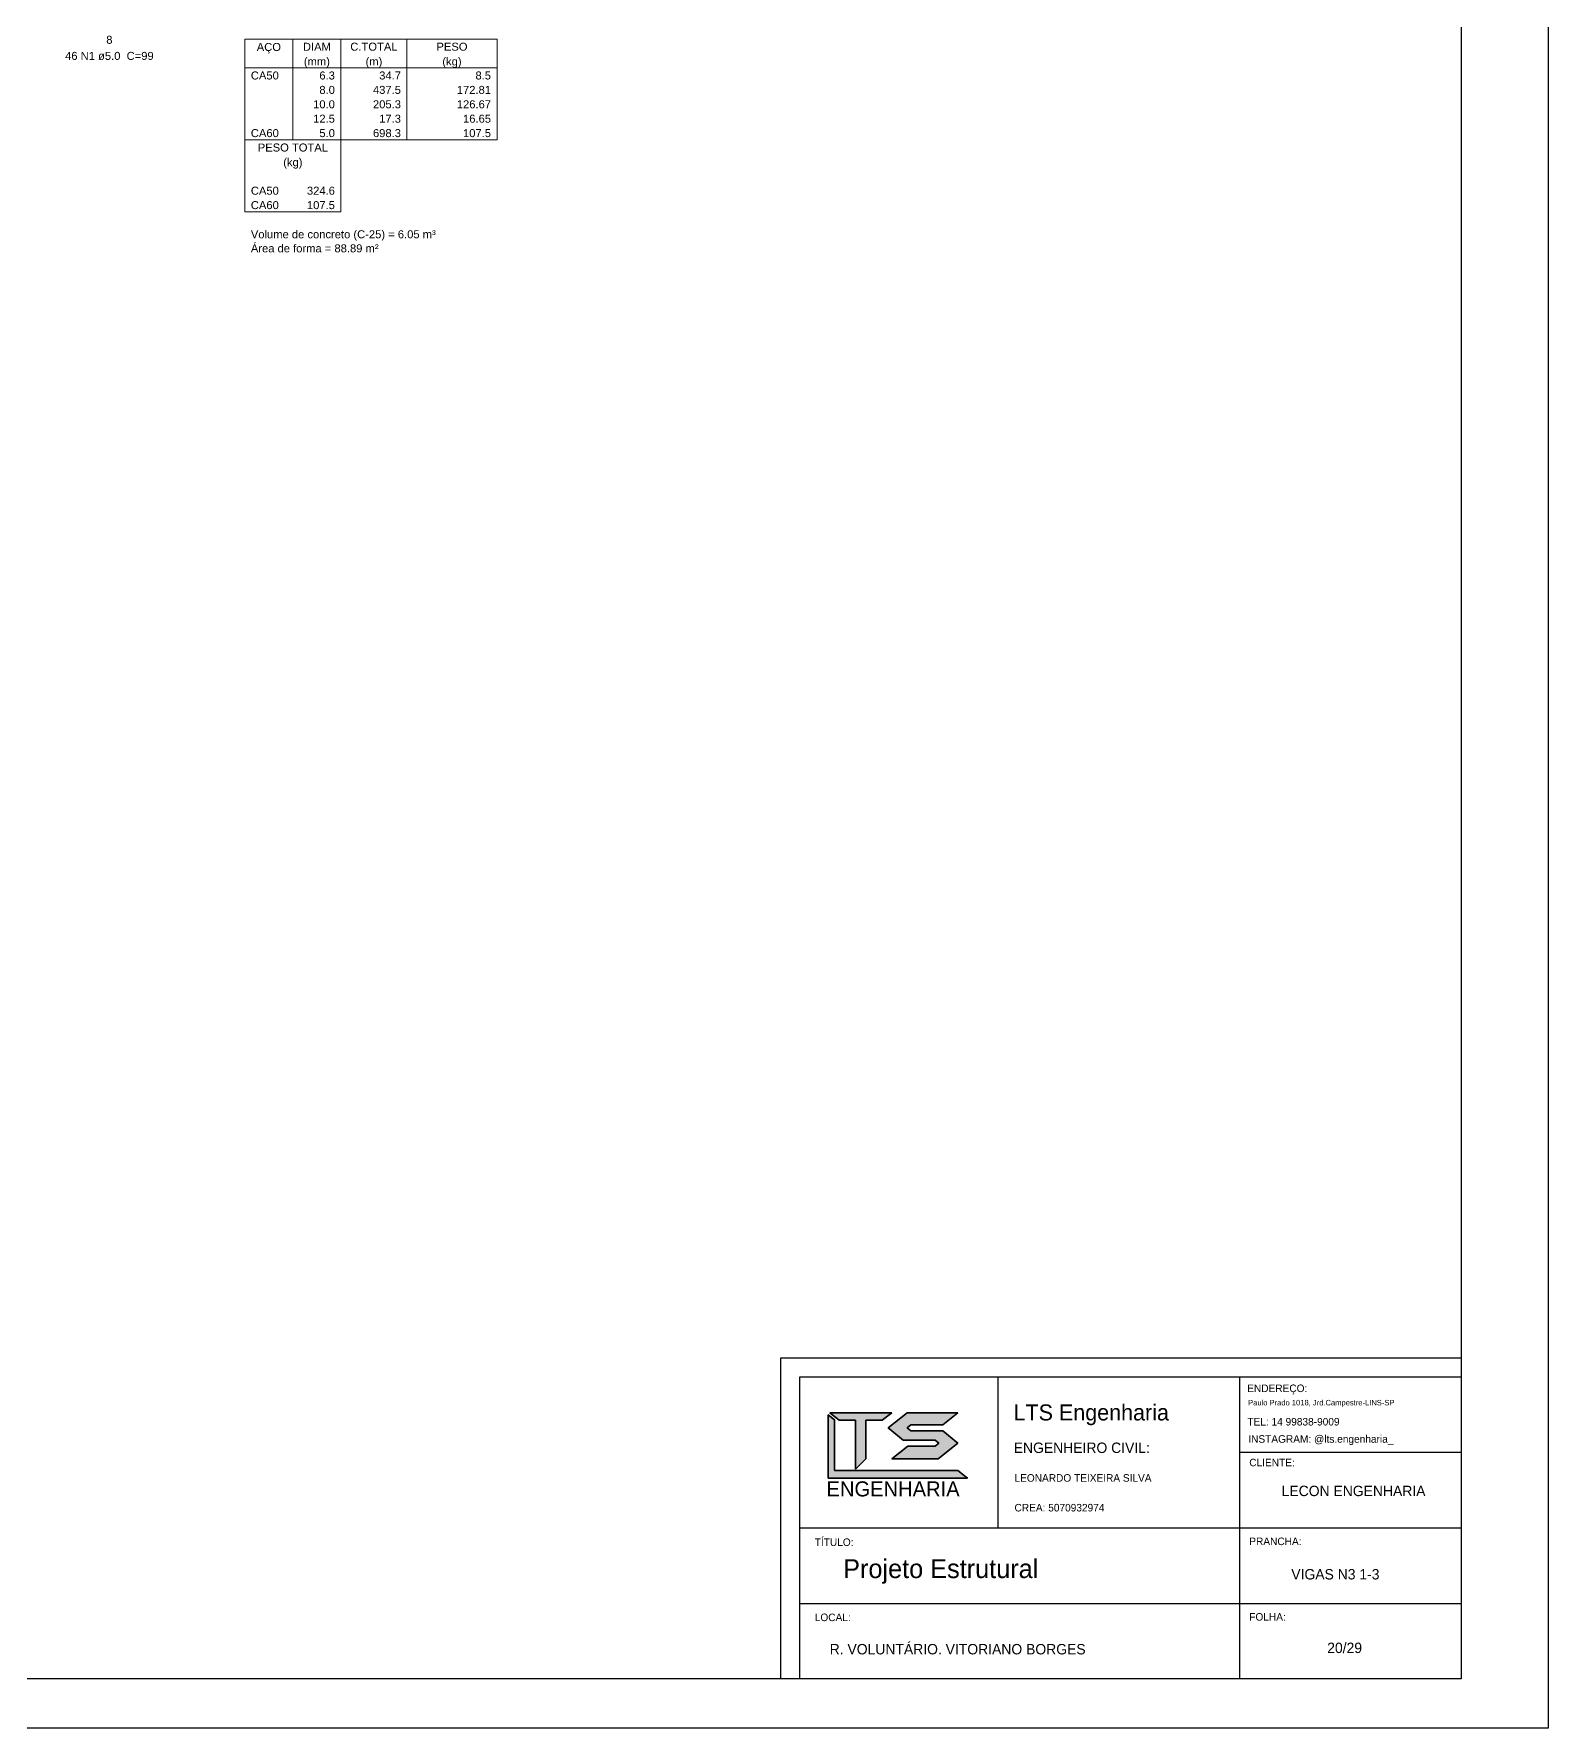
# Model space of a CAD drawing. Header units: millimetres. Extents: x -8 to 605, y -494 to 220.
# Drawn here: x 284.36 to 324.42, y -494.08 to -449.23 of the extents above; entities that cross this region are included whole.
import ezdxf

# ---------------------------------------------------------------- set-up
doc = ezdxf.new("R2010")
doc.units = ezdxf.units.MM
doc.header["$MEASUREMENT"] = 0
doc.linetypes.add('NULL', pattern=[0])
for name, color, linetype, lineweight in [('Descrição da armadura', 7, 'Continuous', 0), ('DT-Relação do aço', 1, 'Continuous', 20), ('Textos armaduras', 7, 'Continuous', 0)]:
    doc.layers.add(name, color=color, linetype=linetype, lineweight=lineweight)
doc.layers.add('FOLHA', color=7, linetype='Continuous')
doc.styles.add('Arial', font='arial.ttf')

msp = doc.modelspace()

# ---------------------------------------------------------------- hatches: boundary and pattern name
h = msp.add_hatch(color=7)
h.dxf.hatch_style = 1
h.paths.add_polyline_path([(305.5372, -485.9165), (305.3697, -485.7824), (305.3697, -487.4579), (309.0558, -487.4579), (308.8045, -487.2569), (305.5372, -487.2569)])
h.paths.add_polyline_path([(306.3665, -485.9288), (306.8022, -485.9288), (307.0535, -485.7277), (306.9697, -485.7277), (305.4115, -485.7277), (305.6628, -485.9288), (306.0985, -485.9288), (306.0985, -487.2182), (306.3665, -486.9501)])
h.paths.add_polyline_path([(307.5588, -486.2105), (307.458, -486.1298), (307.5588, -486.0491), (308.4027, -486.0491), (308.8045, -485.7277), (307.458, -485.7277), (306.9553, -486.1298), (307.3571, -486.4513), (308.201, -486.4513), (308.3018, -486.532), (308.201, -486.6127), (307.4753, -486.6127), (307.0535, -486.9501), (308.2818, -486.9501), (308.8045, -486.532), (308.4027, -486.2105)])

# ---------------------------------------------------------------- linework, layer by layer
at = {"color": 7}
for p, q in [((324.4205, -409.9755), (324.4205, -494.0755)), ((322.1205, -411.2755), (322.1205, -492.7755)), ((304.1205, -484.2755), (322.1205, -484.2755)), ((304.1205, -484.7755), (304.1205, -484.2755)), ((304.1205, -492.7755), (304.1205, -484.7755)), ((304.6205, -492.7755), (304.6205, -484.7755)), ((304.6205, -484.7755), (322.1205, -484.7755)), ((309.8705, -488.7755), (309.8705, -484.7755)), ((316.2544, -484.7755), (316.2544, -492.7755)), ((322.1205, -484.7755), (322.1205, -492.7755)), ((305.3697, -485.7824), (305.3697, -487.4579)), ((305.5372, -485.9165), (305.3697, -485.7824)), ((305.3697, -485.7824), (305.3697, -487.4579)), ((305.4115, -485.7277), (305.6628, -485.9288)), ((307.0535, -485.7277), (305.4115, -485.7277)), ((305.5372, -487.2569), (305.5372, -485.9165)), ((305.6628, -485.9288), (306.0985, -485.9288)), ((306.0985, -485.9288), (306.0985, -487.2182)), ((306.3665, -486.9501), (306.3665, -485.9288)), ((306.3665, -485.9288), (306.8022, -485.9288)), ((306.8022, -485.9288), (307.0535, -485.7277)), ((307.458, -485.7277), (306.9553, -486.1298)), ((308.8045, -485.7277), (307.458, -485.7277)), ((307.458, -486.1298), (307.5588, -486.0491)), ((307.5588, -486.0491), (308.4027, -486.0491)), ((308.4027, -486.0491), (308.8045, -485.7277)), ((306.9553, -486.1298), (307.3571, -486.4513)), ((307.3571, -486.4513), (308.201, -486.4513)), ((307.5588, -486.2105), (307.458, -486.1298)), ((308.4027, -486.2105), (307.5588, -486.2105)), ((308.201, -486.4513), (308.3018, -486.532)), ((308.8045, -486.532), (308.4027, -486.2105)), ((306.0985, -487.2182), (306.3665, -486.9501)), ((307.4753, -486.6127), (307.0535, -486.9501)), ((307.0535, -486.9501), (308.2818, -486.9501)), ((308.201, -486.6127), (307.4753, -486.6127)), ((308.3018, -486.532), (308.201, -486.6127)), ((308.2818, -486.9501), (308.8045, -486.532)), ((316.2544, -486.7755), (322.1205, -486.7755)), ((308.8045, -487.2569), (305.5372, -487.2569)), ((309.0558, -487.4579), (308.8045, -487.2569)), ((305.3697, -487.4579), (309.0558, -487.4579)), ((304.6205, -488.7755), (322.1205, -488.7755)), ((304.6205, -490.7755), (322.1205, -490.7755)), ((322.1205, -492.7755), (207.8205, -492.7755)), ((322.1205, -492.7755), (304.6205, -492.7755)), ((322.1205, -492.7755), (304.6205, -492.7755)), ((324.4205, -494.0755), (205.5205, -494.0755))]:
    msp.add_line(p, q, dxfattribs=at)
for points in [[(305.5372, -487.2569), (308.8045, -487.2569), (309.0558, -487.4579), (305.3697, -487.4579), (305.3697, -485.7824), (305.5372, -485.9165)], [(305.3697, -487.4579), (309.0558, -487.4579), (308.8045, -487.2569), (305.5372, -487.2569), (305.5372, -485.9165), (305.3697, -485.7824)], [(306.0985, -485.9288), (305.6628, -485.9288), (305.4115, -485.7277), (306.9697, -485.7277), (307.0535, -485.7277), (306.8022, -485.9288), (306.3665, -485.9288), (306.3665, -486.9501), (306.0985, -487.2182)], [(305.6628, -485.9288), (306.0985, -485.9288), (306.0985, -487.2182), (306.3665, -486.9501), (306.3665, -485.9288), (306.8022, -485.9288), (307.0535, -485.7277), (305.4115, -485.7277)], [(307.458, -486.1298), (307.5588, -486.0491), (308.4027, -486.0491), (308.8045, -485.7277), (307.458, -485.7277), (306.9553, -486.1298), (307.3571, -486.4513), (308.201, -486.4513), (308.3018, -486.532), (308.201, -486.6127), (307.4753, -486.6127), (307.0535, -486.9501), (308.2818, -486.9501), (308.8045, -486.532), (308.4027, -486.2105), (307.5588, -486.2105), (308.4027, -486.2105), (308.8045, -486.532), (308.2818, -486.9501), (307.0535, -486.9501), (307.4753, -486.6127), (308.201, -486.6127), (308.3018, -486.532), (308.201, -486.4513), (307.3571, -486.4513), (306.9553, -486.1298), (307.458, -485.7277), (308.8045, -485.7277), (308.4027, -486.0491), (307.5588, -486.0491), (307.458, -486.1298), (307.5588, -486.2105)]]:
    msp.add_lwpolyline(points, close=True, dxfattribs=at)
at = {"layer": 'DT-Relação do aço', "linetype": 'Continuous'}
for p, q in [((289.9376, -449.3701), (296.6093, -449.3701)), ((289.9376, -449.3701), (289.9376, -450.1326)), ((291.2084, -449.3701), (291.2084, -450.1326)), ((292.4792, -449.3701), (292.4792, -450.1326)), ((294.2266, -449.3701), (294.2266, -450.1326)), ((296.6093, -449.3701), (296.6093, -450.1326)), ((289.9376, -450.1326), (296.6093, -450.1326)), ((289.9376, -450.1326), (289.9376, -452.0388)), ((291.2084, -450.1326), (291.2084, -452.0388)), ((292.4792, -450.1326), (292.4792, -452.0388)), ((294.2266, -450.1326), (294.2266, -452.0388)), ((296.6093, -450.1326), (296.6093, -452.0388)), ((289.9376, -452.0388), (296.6093, -452.0388)), ((289.9376, -452.0388), (289.9376, -453.1825)), ((292.4792, -452.0388), (292.4792, -453.1825)), ((289.9376, -453.1825), (289.9376, -453.945)), ((292.4792, -453.1825), (292.4792, -453.945)), ((289.9376, -453.945), (292.4792, -453.945))]:
    msp.add_line(p, q, dxfattribs=at)

# ---------------------------------------------------------------- texts
at = {"color": 7}
for s, height, p in [('ENDEREÇO:', 0.2, (316.4596, -485.1816)), ('LTS Engenharia', 0.425339, (310.2768, -485.933)), ('Paulo Prado 1018, Jrd.Campestre-LINS-SP', 0.144994, (316.4827, -485.5335)), ('TEL: 14 99838-9009', 0.2, (316.4638, -486.0662)), ('ENGENHEIRO CIVIL:', 0.275339, (310.2814, -486.7934)), ('INSTAGRAM: @lts.engenharia_', 0.2, (316.4882, -486.5229)), ('CLIENTE:', 0.2, (316.5139, -487.1465)), ('LEONARDO TEIXEIRA SILVA', 0.2, (310.3016, -487.5542)), ('ENGENHARIA', 0.39848, (305.3275, -487.9433)), ('CREA: 5070932974', 0.2, (310.3026, -488.3413)), ('TÍTULO:', 0.2, (305.0172, -489.2543)), ('PRANCHA:', 0.2, (316.5139, -489.2319)), ('Projeto Estrutural', 0.5, (305.7677, -490.1048)), ('LOCAL:', 0.2, (305.0172, -491.2441)), ('FOLHA:', 0.2, (316.5139, -491.2312))]:
    msp.add_text(s, height=height, dxfattribs=at).set_placement(p)
at = {"layer": 'Descrição da armadura', "linetype": 'NULL', "insert": (286.3536, -449.9285), "char_height": 0.2118, "width": 4.686721, "attachment_point": 8, "line_spacing_factor": 0.9, "style": 'Arial'}
msp.add_mtext('46 N1 ø5.0  C=99', dxfattribs=at)
at = {"layer": 'DT-Relação do aço', "color": 7, "linetype": 'NULL', "char_height": 0.2118, "line_spacing_factor": 0.9, "style": 'Arial'}
for s, insert, width, attachment_point in [('AÇO', (290.573, -449.7514), 1.282746, 8), ('DIAM', (291.8438, -449.6815), 1.479694, 8), ('C.TOTAL', (293.3529, -449.6815), 2.499305, 8), ('PESO ', (295.4179, -449.6815), 3.667756, 8), ('(mm)', (291.8438, -450.1326), 1.379929, 8), ('(m)', (293.3529, -450.1326), 0.886912, 8), ('(kg)', (295.4179, -450.1326), 1.018965, 8), ('CA50', (290.0965, -450.444), 1.48034, 7), ('8.0', (292.3204, -450.8252), 0.822339, 9), ('6.3', (292.3204, -450.444), 0.822339, 9), ('437.5', (294.0677, -450.8252), 1.48034, 9), ('34.7', (294.0677, -450.444), 1.15134, 9), ('172.81', (296.4505, -450.8252), 1.48034, 9), ('8.5', (296.4505, -450.444), 0.822339, 9), ('10.0', (292.3204, -451.2064), 1.15134, 9), ('205.3', (294.0677, -451.2064), 1.48034, 9), ('126.67', (296.4505, -451.2064), 1.48034, 9), ('12.5', (292.3204, -451.5877), 1.15134, 9), ('17.3', (294.0677, -451.5877), 1.15134, 9), ('16.65', (296.4505, -451.5877), 1.15134, 9), ('CA60', (290.0965, -451.9689), 1.48034, 7), ('5.0', (292.3204, -451.9689), 0.822339, 9), ('698.3', (294.0677, -451.9689), 1.48034, 9), ('107.5', (296.4505, -451.9689), 1.48034, 9), ('PESO TOTAL', (291.2084, -452.3502), 3.716832, 8), ('(kg)', (291.2084, -452.8013), 1.018965, 8), ('CA50', (290.0965, -453.4939), 1.48034, 7), ('324.6', (292.3204, -453.4939), 1.48034, 9), ('CA60', (290.0965, -453.8751), 1.48034, 7), ('107.5', (292.3204, -453.8751), 1.48034, 9), ('Volume de concreto (C-25) = 6.05 m³', (290.0965, -454.7075), 9.782835, 7), ('Área de forma = 88.89 m²', (290.0965, -455.0188), 6.757582, 7)]:
    msp.add_mtext(s, dxfattribs=dict(at, insert=insert, width=width, attachment_point=attachment_point))
at = {"layer": 'FOLHA'}
for s, height, p in [('LECON ENGENHARIA', 0.275339, (317.3709, -487.9352)), ('VIGAS N3 1-3', 0.275339, (317.6261, -490.1413)), ('R. VOLUNTÁRIO. VITORIANO BORGES', 0.275339, (305.4123, -492.1242)), ('20/29', 0.27534, (318.5762, -492.0886))]:
    msp.add_text(s, height=height, dxfattribs=at).set_placement(p)
at = {"layer": 'Textos armaduras', "linetype": 'NULL', "insert": (286.3532, -449.2842), "char_height": 0.2118, "width": 0.729, "attachment_point": 2, "line_spacing_factor": 0.9, "style": 'Arial'}
msp.add_mtext('8', dxfattribs=at)

doc.saveas('drawing.dxf')
